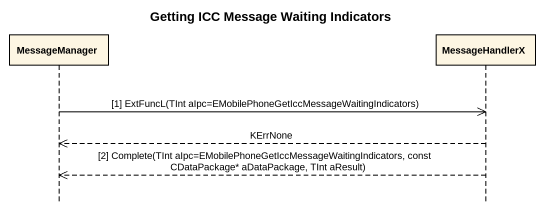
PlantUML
@startuml
title Getting ICC Message Waiting Indicators
hide footbox
participant MessageManager
participant MessageHandlerX

MessageManager ->> MessageHandlerX : [1] ExtFuncL(TInt aIpc=EMobilePhoneGetIccMessageWaitingIndicators)
MessageHandlerX -->> MessageManager : KErrNone
MessageHandlerX -->> MessageManager : [2] Complete(TInt aIpc=EMobilePhoneGetIccMessageWaitingIndicators, const CDataPackage* aDataPackage, TInt aResult)
@enduml
